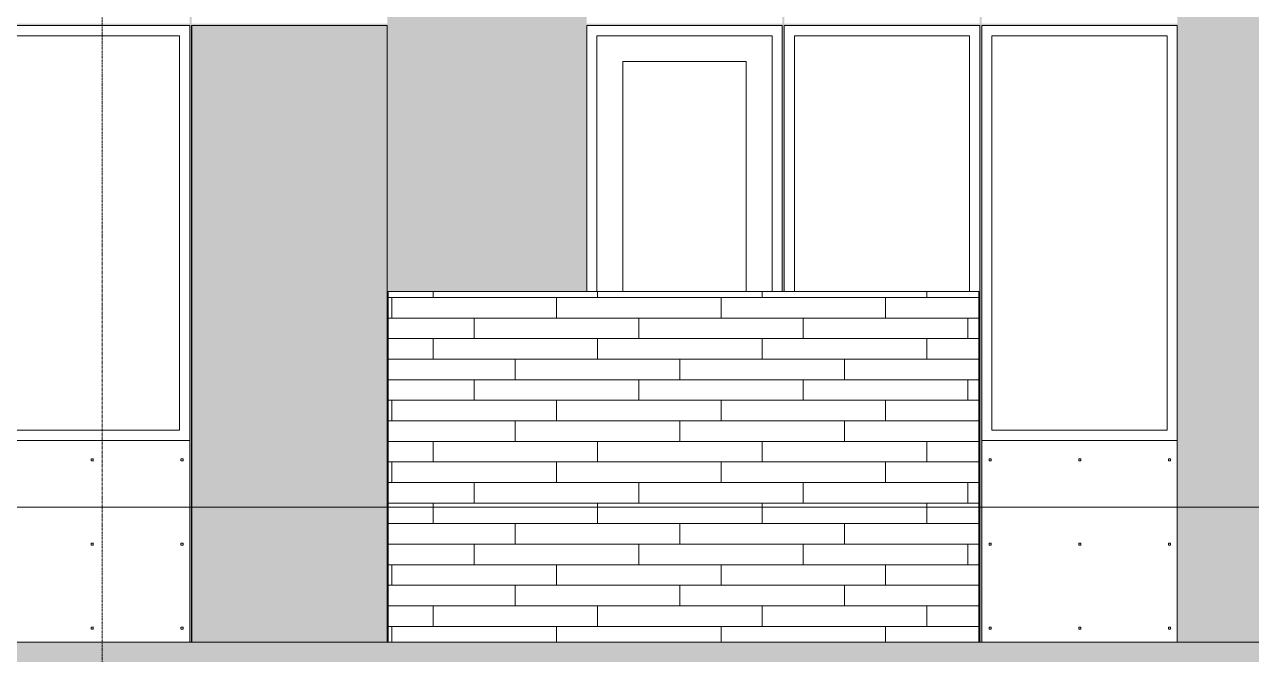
# Model space of a CAD drawing. Header units: inches. Extents: x -4169 to 1217, y -214 to 588.
# Drawn here: x -3169.4 to -2930.9, y 107.3 to 229.9 of the extents above; entities that cross this region are included whole.
import ezdxf

# ---------------------------------------------------------------- set-up
doc = ezdxf.new("R2010")
doc.units = ezdxf.units.IN
doc.header["$MEASUREMENT"] = 0
doc.linetypes.add('Grid Line 1_2_', pattern=[0.875, 0.5, -0.125, 0.125, -0.125])
for name, color, linetype, lineweight in [('0-1', 7, 'Continuous', 5), ('A-FLOR-LEVL-1', 51, 'Grid Line 1_2_', 9), ('A-GLAZ', 151, 'Continuous', 13), ('A-GLAZ-1', 151, 'Continuous', 9), ('A-WALL', 113, 'Continuous', 13), ('A-WALL-PATT-3', 111, 'Continuous', 9), ('S-GRID-1', 1, 'Grid Line 1_2_', 9)]:
    doc.layers.add(name, color=color, linetype=linetype, lineweight=lineweight)
pattern_1 = [(0, (-2986.024, 136.8), (0, 4), []), (90, (-2986.024, 136.8), (-8, 8), [4, -28]), (90, (-2970.024, 140.8), (-8, 8), [4, -28])]

# ---------------------------------------------------------------- blocks, each defined once
blk = doc.blocks.new('CTR - 2nd Phase_rvt-1-BUILDING ELEVATION - COURTYARD - LOOKING EAST')
at = {"layer": 'A-FLOR-LEVL-1'}
blk.add_line((-4168.71, 136), (-1814.21, 136), dxfattribs=at)
blk = doc.blocks.new('CTR - 1st Phase - Common Walls_rvt-1-BUILDING ELEVATION - COURTYARD - LOOKING EAST')
at = {"layer": 'A-FLOR-LEVL-1'}
blk.add_line((-4168.71, 136), (-1814.21, 136), dxfattribs=at)
blk = doc.blocks.new('_THE_ WINDOW _ DOOR - Door - 2nd Floor-2113393-BUILDING ELEVATION - COURTYARD - LOOKING EAST')
at = {"layer": 'A-GLAZ'}
for p, q in [((-3022.11, 229.75), (-3060.14, 229.75)), ((-3060.14, 229.75), (-3060.14, 178)), ((-3022.11, 178), (-3022.11, 229.75)), ((-3058.14, 178), (-3058.14, 227.75)), ((-3058.14, 227.75), (-3024.11, 227.75)), ((-3024.11, 227.75), (-3024.11, 178)), ((-3053.14, 178), (-3053.14, 222.75)), ((-3053.14, 222.75), (-3029.11, 222.75)), ((-3029.11, 222.75), (-3029.11, 178))]:
    blk.add_line(p, q, dxfattribs=at)
blk = doc.blocks.new('_THE_ WINDOW _ DOOR - hvac panel - 2nd floor-2113875-BUILDING ELEVATION - COURTYARD - LOOKING EAST')
at = {"layer": 'A-GLAZ-1'}
h = blk.add_hatch(dxfattribs=at)
h.set_pattern_fill('FP_14', color=256, style=0, pattern_type=2)
h.set_pattern_definition([(180, (-2740.124, 174.437), (-1, 1), [0.5, -1.5]), (90, (-2740.374, 174.187), (1, 1), [0.5, -1.5])])
h.paths.add_polyline_path([(-2714.91, 109.75), (-2714.91, 229.75), (-2752.94, 229.75), (-2752.94, 109.75), (-2721.33, 109.75)], flags=0)
at = {"layer": 'A-GLAZ'}
for p, q in [((-2752.94, 109.75), (-2752.94, 229.75)), ((-2714.91, 229.75), (-2752.94, 229.75)), ((-2714.91, 229.75), (-2714.91, 109.75)), ((-2714.91, 109.75), (-2752.94, 109.75))]:
    blk.add_line(p, q, dxfattribs=at)
blk = doc.blocks.new('_THE_ WINDOW _ DOOR - Window - 2nd Floor-V20-BUILDING ELEVATION - COURTYARD - LOOKING EAST')
at = {"layer": 'A-GLAZ-1'}
h = blk.add_hatch(dxfattribs=at)
h.set_pattern_fill('FP_18', color=256, style=0, pattern_type=2)
h.set_pattern_definition([(180, (-3023.48, 167.18), (38.4, 120.38), [0.392, -38.007]), (180, (-3023.48, 167.57), (38.4, 120.38), [0.392, -38.007]), (180, (-3023.48, 183.54), (38.4, 120.38), [0.392, -38.007]), (180, (-3023.48, 183.93), (38.4, 120.38), [0.392, -38.007]), (180, (-3023.48, 199.89), (38.4, 120.38), [0.392, -38.007]), (180, (-3023.48, 200.29), (38.4, 120.38), [0.392, -38.007]), (180, (-3023.48, 216.25), (38.4, 120.38), [0.392, -38.007]), (180, (-3023.48, 216.64), (38.4, 120.38), [0.392, -38.007]), (180, (-3023.48, 232.61), (38.4, 120.38), [0.392, -38.007]), (180, (-3023.48, 233), (38.4, 120.38), [0.392, -38.007]), (180, (-3023.48, 248.96), (38.4, 120.38), [0.392, -38.007]), (180, (-3023.48, 249.36), (38.4, 120.375), [0.392, -38.007]), (180, (-3023.48, 265.32), (38.4, 120.375), [0.392, -38.007]), (180, (-3023.48, 265.71), (38.4, 120.375), [0.392, -38.007]), (180, (-3023.48, 281.68), (38.4, 120.375), [0.392, -38.007]), (180, (-3023.48, 282.07), (38.4, 120.375), [0.392, -38.007]), (180, (-3040.93, 167.18), (38.4, 120.38), [0.392, -38.007]), (180, (-3040.93, 167.57), (38.4, 120.38), [0.392, -38.007]), (180, (-3040.93, 183.54), (38.4, 120.38), [0.392, -38.007]), (180, (-3040.93, 183.93), (38.4, 120.38), [0.392, -38.007]), (180, (-3040.93, 199.89), (38.4, 120.38), [0.392, -38.007]), (180, (-3040.93, 200.29), (38.4, 120.38), [0.392, -38.007]), (180, (-3040.93, 216.25), (38.4, 120.38), [0.392, -38.007]), (180, (-3040.93, 216.64), (38.4, 120.38), [0.392, -38.007]), (180, (-3040.93, 232.61), (38.4, 120.38), [0.392, -38.007]), (180, (-3040.93, 233), (38.4, 120.38), [0.392, -38.007]), (180, (-3040.93, 248.96), (38.4, 120.375), [0.392, -38.007]), (180, (-3040.93, 249.36), (38.4, 120.375), [0.392, -38.007]), (180, (-3040.93, 265.32), (38.4, 120.375), [0.392, -38.007]), (180, (-3040.93, 265.71), (38.4, 120.375), [0.392, -38.007]), (180, (-3040.93, 281.68), (38.4, 120.375), [0.392, -38.007]), (180, (-3040.93, 282.07), (38.4, 120.375), [0.392, -38.007]), (180, (-3058.38, 167.18), (38.4, 120.38), [0.392, -38.007]), (180, (-3058.38, 167.57), (38.4, 120.38), [0.392, -38.007]), (180, (-3058.38, 183.54), (38.4, 120.38), [0.392, -38.007]), (180, (-3058.38, 183.93), (38.4, 120.38), [0.392, -38.007]), (180, (-3058.38, 199.89), (38.4, 120.38), [0.392, -38.007]), (180, (-3058.38, 200.29), (38.4, 120.38), [0.392, -38.007]), (180, (-3058.38, 216.25), (38.4, 120.38), [0.392, -38.007]), (180, (-3058.38, 216.64), (38.4, 120.38), [0.392, -38.007]), (180, (-3058.38, 232.61), (38.4, 120.38), [0.392, -38.007]), (180, (-3058.38, 233), (38.4, 120.38), [0.392, -38.007]), (180, (-3058.38, 248.96), (38.4, 120.375), [0.392, -38.007]), (180, (-3058.38, 249.36), (38.4, 120.375), [0.392, -38.007]), (180, (-3058.38, 265.32), (38.4, 120.375), [0.392, -38.007]), (180, (-3058.38, 265.71), (38.4, 120.375), [0.392, -38.007]), (180, (-3058.38, 281.68), (38.4, 120.375), [0.392, -38.007]), (180, (-3058.38, 282.07), (38.4, 120.375), [0.392, -38.007]), (90, (-3021.736, 164.625), (38.4, -2e-15), [120, -0.375]), (90, (-3022.11, 164.625), (38.4, -2e-15), [120, -0.375]), (90, (-3023.477, 167.18), (38.4, -2e-15), [0.392, -119.982]), (90, (-3023.477, 183.536), (38.4, -2e-15), [0.392, -119.982]), (90, (-3023.477, 199.893), (38.4, -2e-15), [0.392, -119.982]), (90, (-3023.477, 216.25), (38.4, -2e-15), [0.392, -119.982]), (90, (-3023.477, 232.607), (38.4, -2e-15), [0.392, -119.982]), (90, (-3023.477, 248.964), (38.4, -2e-15), [0.392, -119.982]), (90, (-3023.477, 265.322), (38.4, -2e-15), [0.392, -119.982]), (90, (-3023.477, 281.68), (38.4, -2e-15), [0.392, -119.982]), (90, (-3023.87, 167.18), (38.4, -2e-15), [0.392, -119.982]), (90, (-3023.87, 183.536), (38.4, -2e-15), [0.392, -119.982]), (90, (-3023.87, 199.893), (38.4, -2e-15), [0.392, -119.982]), (90, (-3023.87, 216.25), (38.4, -2e-15), [0.392, -119.982]), (90, (-3023.87, 232.607), (38.4, -2e-15), [0.392, -119.982]), (90, (-3023.87, 248.964), (38.4, -2e-15), [0.392, -119.982]), (90, (-3023.87, 265.322), (38.4, -2e-15), [0.392, -119.982]), (90, (-3023.87, 281.68), (38.4, -2e-15), [0.392, -119.982]), (90, (-3040.927, 167.18), (38.4, -2e-15), [0.392, -119.982]), (90, (-3040.927, 183.536), (38.4, -2e-15), [0.392, -119.982]), (90, (-3040.927, 199.893), (38.4, -2e-15), [0.392, -119.982]), (90, (-3040.927, 216.25), (38.4, -2e-15), [0.392, -119.982]), (90, (-3040.927, 232.607), (38.4, -2e-15), [0.392, -119.982]), (90, (-3040.927, 248.964), (38.4, -2e-15), [0.392, -119.982]), (90, (-3040.927, 265.322), (38.4, -2e-15), [0.392, -119.982]), (90, (-3040.927, 281.68), (38.4, -2e-15), [0.392, -119.982]), (90, (-3041.32, 167.18), (38.4, -2e-15), [0.392, -119.982]), (90, (-3041.32, 183.536), (38.4, -2e-15), [0.392, -119.982]), (90, (-3041.32, 199.893), (38.4, -2e-15), [0.392, -119.982]), (90, (-3041.32, 216.25), (38.4, -2e-15), [0.392, -119.982]), (90, (-3041.32, 232.607), (38.4, -2e-15), [0.392, -119.982]), (90, (-3041.32, 248.964), (38.4, -2e-15), [0.392, -119.982]), (90, (-3041.32, 265.322), (38.4, -2e-15), [0.392, -119.982]), (90, (-3041.32, 281.68), (38.4, -2e-15), [0.392, -119.982]), (90, (-3058.377, 167.18), (38.4, -2e-15), [0.392, -119.982]), (90, (-3058.377, 183.536), (38.4, -2e-15), [0.392, -119.982]), (90, (-3058.377, 199.893), (38.4, -2e-15), [0.392, -119.982]), (90, (-3058.377, 216.25), (38.4, -2e-15), [0.392, -119.982]), (90, (-3058.377, 232.607), (38.4, -2e-15), [0.392, -119.982]), (90, (-3058.377, 248.964), (38.4, -2e-15), [0.392, -119.982]), (90, (-3058.377, 265.322), (38.4, -2e-15), [0.392, -119.982]), (90, (-3058.377, 281.68), (38.4, -2e-15), [0.392, -119.982]), (90, (-3058.77, 167.18), (38.4, -2e-15), [0.392, -119.982]), (90, (-3058.77, 183.536), (38.4, -2e-15), [0.392, -119.982]), (90, (-3058.77, 199.893), (38.4, -2e-15), [0.392, -119.982]), (90, (-3058.77, 216.25), (38.4, -2e-15), [0.392, -119.982]), (90, (-3058.77, 232.607), (38.4, -2e-15), [0.392, -119.982]), (90, (-3058.77, 248.964), (38.4, -2e-15), [0.392, -119.982]), (90, (-3058.77, 265.322), (38.4, -2e-15), [0.392, -119.982]), (90, (-3058.77, 281.68), (38.4, -2e-15), [0.392, -119.982]), (0, (-3060.14, 164.25), (38.4, 120.38), [38.025, -0.375]), (0, (-3060.14, 164.62), (38.4, 120.38), [38.025, -0.375])])
h.paths.add_polyline_path([(-2983.71, 109.75), (-2983.71, 149), (-2983.9, 149), (-2983.9, 109.75)], flags=0)
at = {"layer": 'A-GLAZ'}
for p, q in [((-3021.74, 229.75), (-3021.74, 178)), ((-2983.71, 229.75), (-3021.74, 229.75)), ((-2983.71, 149), (-2983.71, 229.75)), ((-3019.74, 227.75), (-2985.71, 227.75)), ((-3019.74, 178), (-3019.74, 227.75)), ((-2985.71, 227.75), (-2985.71, 178)), ((-2983.9, 149), (-2983.71, 149)), ((-2983.71, 109.75), (-2983.71, 149)), ((-2983.9, 109.75), (-2983.71, 109.75))]:
    blk.add_line(p, q, dxfattribs=at)
blk = doc.blocks.new('_THE_ WINDOW _ DOOR - Window - 2nd Floor-2113391-BUILDING ELEVATION - COURTYARD - LOOKING EAST')
at = {"layer": 'A-GLAZ-1'}
h = blk.add_hatch(dxfattribs=at)
h.set_pattern_fill('FP_13', color=256, style=0, pattern_type=2)
h.set_pattern_definition([(180, (-2140.28, 167.18), (38.4, 120.38), [0.392, -38.007]), (180, (-2140.28, 167.57), (38.4, 120.38), [0.392, -38.007]), (180, (-2140.28, 183.54), (38.4, 120.38), [0.392, -38.007]), (180, (-2140.28, 183.93), (38.4, 120.38), [0.392, -38.007]), (180, (-2140.28, 199.89), (38.4, 120.38), [0.392, -38.007]), (180, (-2140.28, 200.29), (38.4, 120.38), [0.392, -38.007]), (180, (-2140.28, 216.25), (38.4, 120.38), [0.392, -38.007]), (180, (-2140.28, 216.64), (38.4, 120.38), [0.392, -38.007]), (180, (-2140.28, 232.61), (38.4, 120.38), [0.392, -38.007]), (180, (-2140.28, 233), (38.4, 120.38), [0.392, -38.007]), (180, (-2140.28, 248.96), (38.4, 120.38), [0.392, -38.007]), (180, (-2140.28, 249.36), (38.4, 120.375), [0.392, -38.007]), (180, (-2140.28, 265.32), (38.4, 120.375), [0.392, -38.007]), (180, (-2140.28, 265.71), (38.4, 120.375), [0.392, -38.007]), (180, (-2140.28, 281.68), (38.4, 120.375), [0.392, -38.007]), (180, (-2140.28, 282.07), (38.4, 120.375), [0.392, -38.007]), (180, (-2157.73, 167.18), (38.4, 120.38), [0.392, -38.007]), (180, (-2157.73, 167.57), (38.4, 120.38), [0.392, -38.007]), (180, (-2157.73, 183.54), (38.4, 120.38), [0.392, -38.007]), (180, (-2157.73, 183.93), (38.4, 120.38), [0.392, -38.007]), (180, (-2157.73, 199.89), (38.4, 120.38), [0.392, -38.007]), (180, (-2157.73, 200.29), (38.4, 120.38), [0.392, -38.007]), (180, (-2157.73, 216.25), (38.4, 120.38), [0.392, -38.007]), (180, (-2157.73, 216.64), (38.4, 120.38), [0.392, -38.007]), (180, (-2157.73, 232.61), (38.4, 120.38), [0.392, -38.007]), (180, (-2157.73, 233), (38.4, 120.38), [0.392, -38.007]), (180, (-2157.73, 248.96), (38.4, 120.375), [0.392, -38.007]), (180, (-2157.73, 249.36), (38.4, 120.375), [0.392, -38.007]), (180, (-2157.73, 265.32), (38.4, 120.375), [0.392, -38.007]), (180, (-2157.73, 265.71), (38.4, 120.375), [0.392, -38.007]), (180, (-2157.73, 281.68), (38.4, 120.375), [0.392, -38.007]), (180, (-2157.73, 282.07), (38.4, 120.375), [0.392, -38.007]), (180, (-2175.18, 167.18), (38.4, 120.38), [0.392, -38.007]), (180, (-2175.18, 167.57), (38.4, 120.38), [0.392, -38.007]), (180, (-2175.18, 183.54), (38.4, 120.38), [0.392, -38.007]), (180, (-2175.18, 183.93), (38.4, 120.38), [0.392, -38.007]), (180, (-2175.18, 199.89), (38.4, 120.38), [0.392, -38.007]), (180, (-2175.18, 200.29), (38.4, 120.38), [0.392, -38.007]), (180, (-2175.18, 216.25), (38.4, 120.38), [0.392, -38.007]), (180, (-2175.18, 216.64), (38.4, 120.38), [0.392, -38.007]), (180, (-2175.18, 232.61), (38.4, 120.38), [0.392, -38.007]), (180, (-2175.18, 233), (38.4, 120.38), [0.392, -38.007]), (180, (-2175.18, 248.96), (38.4, 120.375), [0.392, -38.007]), (180, (-2175.18, 249.36), (38.4, 120.375), [0.392, -38.007]), (180, (-2175.18, 265.32), (38.4, 120.375), [0.392, -38.007]), (180, (-2175.18, 265.71), (38.4, 120.375), [0.392, -38.007]), (180, (-2175.18, 281.68), (38.4, 120.375), [0.392, -38.007]), (180, (-2175.18, 282.07), (38.4, 120.375), [0.392, -38.007]), (90, (-2138.536, 164.625), (38.4, -2e-15), [120, -0.375]), (90, (-2138.91, 164.625), (38.4, -2e-15), [120, -0.375]), (90, (-2140.277, 167.18), (38.4, -2e-15), [0.392, -119.982]), (90, (-2140.277, 183.536), (38.4, -2e-15), [0.392, -119.982]), (90, (-2140.277, 199.893), (38.4, -2e-15), [0.392, -119.982]), (90, (-2140.277, 216.25), (38.4, -2e-15), [0.392, -119.982]), (90, (-2140.277, 232.607), (38.4, -2e-15), [0.392, -119.982]), (90, (-2140.277, 248.964), (38.4, -2e-15), [0.392, -119.982]), (90, (-2140.277, 265.322), (38.4, -2e-15), [0.392, -119.982]), (90, (-2140.277, 281.68), (38.4, -2e-15), [0.392, -119.982]), (90, (-2140.67, 167.18), (38.4, -2e-15), [0.392, -119.982]), (90, (-2140.67, 183.536), (38.4, -2e-15), [0.392, -119.982]), (90, (-2140.67, 199.893), (38.4, -2e-15), [0.392, -119.982]), (90, (-2140.67, 216.25), (38.4, -2e-15), [0.392, -119.982]), (90, (-2140.67, 232.607), (38.4, -2e-15), [0.392, -119.982]), (90, (-2140.67, 248.964), (38.4, -2e-15), [0.392, -119.982]), (90, (-2140.67, 265.322), (38.4, -2e-15), [0.392, -119.982]), (90, (-2140.67, 281.68), (38.4, -2e-15), [0.392, -119.982]), (90, (-2157.727, 167.18), (38.4, -2e-15), [0.392, -119.982]), (90, (-2157.727, 183.536), (38.4, -2e-15), [0.392, -119.982]), (90, (-2157.727, 199.893), (38.4, -2e-15), [0.392, -119.982]), (90, (-2157.727, 216.25), (38.4, -2e-15), [0.392, -119.982]), (90, (-2157.727, 232.607), (38.4, -2e-15), [0.392, -119.982]), (90, (-2157.727, 248.964), (38.4, -2e-15), [0.392, -119.982]), (90, (-2157.727, 265.322), (38.4, -2e-15), [0.392, -119.982]), (90, (-2157.727, 281.68), (38.4, -2e-15), [0.392, -119.982]), (90, (-2158.12, 167.18), (38.4, -2e-15), [0.392, -119.982]), (90, (-2158.12, 183.536), (38.4, -2e-15), [0.392, -119.982]), (90, (-2158.12, 199.893), (38.4, -2e-15), [0.392, -119.982]), (90, (-2158.12, 216.25), (38.4, -2e-15), [0.392, -119.982]), (90, (-2158.12, 232.607), (38.4, -2e-15), [0.392, -119.982]), (90, (-2158.12, 248.964), (38.4, -2e-15), [0.392, -119.982]), (90, (-2158.12, 265.322), (38.4, -2e-15), [0.392, -119.982]), (90, (-2158.12, 281.68), (38.4, -2e-15), [0.392, -119.982]), (90, (-2175.177, 167.18), (38.4, -2e-15), [0.392, -119.982]), (90, (-2175.177, 183.536), (38.4, -2e-15), [0.392, -119.982]), (90, (-2175.177, 199.893), (38.4, -2e-15), [0.392, -119.982]), (90, (-2175.177, 216.25), (38.4, -2e-15), [0.392, -119.982]), (90, (-2175.177, 232.607), (38.4, -2e-15), [0.392, -119.982]), (90, (-2175.177, 248.964), (38.4, -2e-15), [0.392, -119.982]), (90, (-2175.177, 265.322), (38.4, -2e-15), [0.392, -119.982]), (90, (-2175.177, 281.68), (38.4, -2e-15), [0.392, -119.982]), (90, (-2175.57, 167.18), (38.4, -2e-15), [0.392, -119.982]), (90, (-2175.57, 183.536), (38.4, -2e-15), [0.392, -119.982]), (90, (-2175.57, 199.893), (38.4, -2e-15), [0.392, -119.982]), (90, (-2175.57, 216.25), (38.4, -2e-15), [0.392, -119.982]), (90, (-2175.57, 232.607), (38.4, -2e-15), [0.392, -119.982]), (90, (-2175.57, 248.964), (38.4, -2e-15), [0.392, -119.982]), (90, (-2175.57, 265.322), (38.4, -2e-15), [0.392, -119.982]), (90, (-2175.57, 281.68), (38.4, -2e-15), [0.392, -119.982]), (0, (-2176.94, 164.25), (38.4, 120.38), [38.025, -0.375]), (0, (-2176.94, 164.62), (38.4, 120.38), [38.025, -0.375])])
h.paths.add_polyline_path([(-2136.54, 109.75), (-2100.51, 109.75), (-2100.51, 149), (-2138.54, 149), (-2138.54, 109.75)], flags=0)
at = {"layer": 'A-GLAZ'}
for p, q in [((-2138.54, 229.75), (-2138.54, 149)), ((-2100.51, 229.75), (-2138.54, 229.75)), ((-2100.51, 149), (-2100.51, 229.75)), ((-2136.54, 227.75), (-2102.51, 227.75)), ((-2136.54, 151), (-2136.54, 227.75)), ((-2102.51, 227.75), (-2102.51, 151)), ((-2102.51, 151), (-2136.54, 151)), ((-2138.54, 149), (-2100.51, 149)), ((-2138.54, 149), (-2138.54, 109.75)), ((-2100.51, 109.75), (-2100.51, 149)), ((-2138.54, 109.75), (-2100.51, 109.75))]:
    blk.add_line(p, q, dxfattribs=at)

msp = doc.modelspace()

# ---------------------------------------------------------------- hatches: boundary and pattern name
at = {"layer": 'A-WALL-PATT-3'}
h = msp.add_hatch(dxfattribs=at)
h.set_pattern_fill('FP_4', color=256, style=0, pattern_type=2)
h.set_pattern_definition([(0, (-2060.37, 112.3), (-38.4, 120.375), [0.392, -38.007]), (0, (-2060.37, 112.7), (-38.4, 120.375), [0.392, -38.007]), (0, (-2060.37, 128.66), (-38.4, 120.375), [0.392, -38.007]), (0, (-2060.37, 129.05), (-38.4, 120.375), [0.392, -38.007]), (0, (-2060.37, 145.02), (-38.4, 120.375), [0.392, -38.007]), (0, (-2060.37, 145.41), (-38.4, 120.375), [0.392, -38.007]), (0, (-2060.37, 161.38), (-38.4, 120.375), [0.392, -38.007]), (0, (-2060.37, 161.77), (-38.4, 120.375), [0.392, -38.007]), (0, (-2060.37, 177.73), (-38.4, 120.375), [0.392, -38.007]), (0, (-2060.37, 178.12), (-38.4, 120.375), [0.392, -38.007]), (0, (-2060.37, 194.09), (-38.4, 120.375), [0.392, -38.007]), (0, (-2060.37, 194.48), (-38.4, 120.375), [0.392, -38.007]), (0, (-2060.37, 210.45), (-38.4, 120.375), [0.392, -38.007]), (0, (-2060.37, 210.84), (-38.4, 120.375), [0.392, -38.007]), (0, (-2060.37, 226.8), (-38.4, 120.375), [0.392, -38.007]), (0, (-2060.37, 227.2), (-38.4, 120.375), [0.392, -38.007]), (0, (-2042.92, 112.3), (-38.4, 120.375), [0.392, -38.007]), (0, (-2042.92, 112.7), (-38.4, 120.375), [0.392, -38.007]), (0, (-2042.92, 128.66), (-38.4, 120.375), [0.392, -38.007]), (0, (-2042.92, 129.05), (-38.4, 120.375), [0.392, -38.007]), (0, (-2042.92, 145.02), (-38.4, 120.375), [0.392, -38.007]), (0, (-2042.92, 145.41), (-38.4, 120.375), [0.392, -38.007]), (0, (-2042.92, 161.38), (-38.4, 120.375), [0.392, -38.007]), (0, (-2042.92, 161.77), (-38.4, 120.375), [0.392, -38.007]), (0, (-2042.92, 177.73), (-38.4, 120.375), [0.392, -38.007]), (0, (-2042.92, 178.12), (-38.4, 120.375), [0.392, -38.007]), (0, (-2042.92, 194.09), (-38.4, 120.375), [0.392, -38.007]), (0, (-2042.92, 194.48), (-38.4, 120.375), [0.392, -38.007]), (0, (-2042.92, 210.45), (-38.4, 120.375), [0.392, -38.007]), (0, (-2042.92, 210.84), (-38.4, 120.375), [0.392, -38.007]), (0, (-2042.92, 226.8), (-38.4, 120.375), [0.392, -38.007]), (0, (-2042.92, 227.2), (-38.4, 120.375), [0.392, -38.007]), (0, (-2025.47, 112.3), (-38.4, 120.375), [0.392, -38.007]), (0, (-2025.47, 112.7), (-38.4, 120.375), [0.392, -38.007]), (0, (-2025.47, 128.66), (-38.4, 120.375), [0.392, -38.007]), (0, (-2025.47, 129.05), (-38.4, 120.375), [0.392, -38.007]), (0, (-2025.47, 145.02), (-38.4, 120.375), [0.392, -38.007]), (0, (-2025.47, 145.41), (-38.4, 120.375), [0.392, -38.007]), (0, (-2025.47, 161.38), (-38.4, 120.375), [0.392, -38.007]), (0, (-2025.47, 161.77), (-38.4, 120.375), [0.392, -38.007]), (0, (-2025.47, 177.73), (-38.4, 120.375), [0.392, -38.007]), (0, (-2025.47, 178.12), (-38.4, 120.375), [0.392, -38.007]), (0, (-2025.47, 194.09), (-38.4, 120.375), [0.392, -38.007]), (0, (-2025.47, 194.48), (-38.4, 120.375), [0.392, -38.007]), (0, (-2025.47, 210.45), (-38.4, 120.375), [0.392, -38.007]), (0, (-2025.47, 210.84), (-38.4, 120.375), [0.392, -38.007]), (0, (-2025.47, 226.8), (-38.4, 120.375), [0.392, -38.007]), (0, (-2025.47, 227.2), (-38.4, 120.375), [0.392, -38.007]), (90, (-2062.11, 109.75), (-38.4, 2e-15), [120, -0.375]), (90, (-2061.736, 109.75), (-38.4, 2e-15), [120, -0.375]), (90, (-2060.37, 112.304), (-38.4, 2e-15), [0.392, -119.982]), (90, (-2060.37, 128.66), (-38.4, 2e-15), [0.392, -119.982]), (90, (-2060.37, 145.018), (-38.4, 2e-15), [0.392, -119.982]), (90, (-2060.37, 161.375), (-38.4, 2e-15), [0.392, -119.982]), (90, (-2060.37, 177.732), (-38.4, 2e-15), [0.392, -119.982]), (90, (-2060.37, 194.09), (-38.4, 2e-15), [0.392, -119.982]), (90, (-2060.37, 210.447), (-38.4, 2e-15), [0.392, -119.982]), (90, (-2060.37, 226.804), (-38.4, 2e-15), [0.392, -119.982]), (90, (-2059.977, 112.304), (-38.4, 2e-15), [0.392, -119.982]), (90, (-2059.977, 128.66), (-38.4, 2e-15), [0.392, -119.982]), (90, (-2059.977, 145.018), (-38.4, 2e-15), [0.392, -119.982]), (90, (-2059.977, 161.375), (-38.4, 2e-15), [0.392, -119.982]), (90, (-2059.977, 177.732), (-38.4, 2e-15), [0.392, -119.982]), (90, (-2059.977, 194.09), (-38.4, 2e-15), [0.392, -119.982]), (90, (-2059.977, 210.447), (-38.4, 2e-15), [0.392, -119.982]), (90, (-2059.977, 226.804), (-38.4, 2e-15), [0.392, -119.982]), (90, (-2042.92, 112.304), (-38.4, 2e-15), [0.392, -119.982]), (90, (-2042.92, 128.66), (-38.4, 2e-15), [0.392, -119.982]), (90, (-2042.92, 145.018), (-38.4, 2e-15), [0.392, -119.982]), (90, (-2042.92, 161.375), (-38.4, 2e-15), [0.392, -119.982]), (90, (-2042.92, 177.732), (-38.4, 2e-15), [0.392, -119.982]), (90, (-2042.92, 194.09), (-38.4, 2e-15), [0.392, -119.982]), (90, (-2042.92, 210.447), (-38.4, 2e-15), [0.392, -119.982]), (90, (-2042.92, 226.804), (-38.4, 2e-15), [0.392, -119.982]), (90, (-2042.527, 112.304), (-38.4, 2e-15), [0.392, -119.982]), (90, (-2042.527, 128.66), (-38.4, 2e-15), [0.392, -119.982]), (90, (-2042.527, 145.018), (-38.4, 2e-15), [0.392, -119.982]), (90, (-2042.527, 161.375), (-38.4, 2e-15), [0.392, -119.982]), (90, (-2042.527, 177.732), (-38.4, 2e-15), [0.392, -119.982]), (90, (-2042.527, 194.09), (-38.4, 2e-15), [0.392, -119.982]), (90, (-2042.527, 210.447), (-38.4, 2e-15), [0.392, -119.982]), (90, (-2042.527, 226.804), (-38.4, 2e-15), [0.392, -119.982]), (90, (-2025.47, 112.304), (-38.4, 2e-15), [0.392, -119.982]), (90, (-2025.47, 128.66), (-38.4, 2e-15), [0.392, -119.982]), (90, (-2025.47, 145.018), (-38.4, 2e-15), [0.392, -119.982]), (90, (-2025.47, 161.375), (-38.4, 2e-15), [0.392, -119.982]), (90, (-2025.47, 177.732), (-38.4, 2e-15), [0.392, -119.982]), (90, (-2025.47, 194.09), (-38.4, 2e-15), [0.392, -119.982]), (90, (-2025.47, 210.447), (-38.4, 2e-15), [0.392, -119.982]), (90, (-2025.47, 226.804), (-38.4, 2e-15), [0.392, -119.982]), (90, (-2025.077, 112.304), (-38.4, 2e-15), [0.392, -119.982]), (90, (-2025.077, 128.66), (-38.4, 2e-15), [0.392, -119.982]), (90, (-2025.077, 145.018), (-38.4, 2e-15), [0.392, -119.982]), (90, (-2025.077, 161.375), (-38.4, 2e-15), [0.392, -119.982]), (90, (-2025.077, 177.732), (-38.4, 2e-15), [0.392, -119.982]), (90, (-2025.077, 194.09), (-38.4, 2e-15), [0.392, -119.982]), (90, (-2025.077, 210.447), (-38.4, 2e-15), [0.392, -119.982]), (90, (-2025.077, 226.804), (-38.4, 2e-15), [0.392, -119.982]), (180, (-2023.71, 109.38), (-38.4, 120.375), [38.025, -0.375]), (180, (-2023.71, 109.75), (-38.4, 120.375), [38.025, -0.375])])
h.paths.add_polyline_path([(-3290.9112, 109.75), (-3175.3362, 109.75), (-3175.3362, 229.75), (-3137.3112, 229.75), (-3137.3112, 109.75), (-3136.9362, 109.75), (-3136.9362, 229.75), (-3098.9112, 229.75), (-3098.9112, 109.75), (-3098.7237, 109.75), (-3098.7237, 178), (-3060.1362, 178), (-3060.1362, 229.75), (-3022.1112, 229.75), (-3022.1112, 178), (-3021.7362, 178), (-3021.7362, 229.75), (-2983.7112, 229.75), (-2983.7112, 109.75), (-2983.3362, 109.75), (-2983.3362, 229.75), (-2945.3112, 229.75), (-2945.3112, 109.75), (-2906.5362, 109.75), (-2906.5362, 229.75), (-2868.5112, 229.75), (-2868.5112, 109.75), (-2829.7362, 109.75), (-2829.7362, 229.75), (-2791.7112, 229.75), (-2791.7112, 109.75), (-2752.9362, 109.75), (-2752.9362, 229.75), (-2714.9112, 229.75), (-2714.9112, 109.75), (-2676.3237, 109.75), (-2676.3237, 178), (-2637.7362, 178), (-2637.7362, 229.75), (-2599.7112, 229.75), (-2599.7112, 178), (-2561.4987, 178), (-2561.4987, 109.75), (-2560.9362, 109.75), (-2560.9362, 229.75), (-2522.9112, 229.75), (-2522.9112, 109.75), (-2484.1362, 109.75), (-2484.1362, 229.75), (-2446.1112, 229.75), (-2446.1112, 109.75), (-2445.7362, 109.75), (-2445.7362, 229.75), (-2407.7112, 229.75), (-2407.7112, 109.75), (-2368.9362, 109.75), (-2368.9362, 229.75), (-2330.9112, 229.75), (-2330.9112, 109.75), (-2292.1362, 109.75), (-2292.1362, 229.75), (-2254.1112, 229.75), (-2254.1112, 109.75), (-2253.7362, 109.75), (-2253.7362, 229.75), (-2215.7112, 229.75), (-2215.7112, 109.75), (-2138.5362, 109.75), (-2138.5362, 229.75), (-2100.5112, 229.75), (-2100.5112, 109.75), (-2067.9237, 109.75), (-2067.9237, 350.5), (-3400.0487, 350.5), (-3400.0487, 350.0625), (-3399.7987, 350.0625), (-3399.7987, 230.1875), (-3400.0487, 230.1875), (-3400.0487, 229.75), (-3367.7112, 229.75), (-3367.7112, 109.75), (-3367.3362, 109.75), (-3367.3362, 229.75), (-3329.3112, 229.75), (-3329.3112, 109.75), (-3328.9362, 109.75), (-3328.9362, 229.75), (-3290.9112, 229.75), (-3290.9112, 149)], flags=0)
h.paths.add_polyline_path([(-3362.8987, 230.125), (-3367.3362, 230.125), (-3367.3362, 350.125), (-3329.3112, 350.125), (-3329.3112, 310), (-3328.9362, 310), (-3328.9362, 350.125), (-3290.9112, 350.125), (-3290.9112, 310), (-3252.3237, 310), (-3252.3237, 230.125), (-3331.3112, 230.125)], flags=0)
h.paths.add_polyline_path([(-2138.5362, 230.125), (-2138.5362, 350.125), (-2100.5112, 350.125), (-2100.5112, 230.125), (-2136.5362, 230.125)], flags=0)
h.paths.add_polyline_path([(-2366.9362, 230.125), (-2368.9362, 230.125), (-2368.9362, 350.125), (-2330.9112, 350.125), (-2330.9112, 230.125)], flags=0)
h.paths.add_polyline_path([(-2253.7362, 230.125), (-2330.5362, 230.125), (-2330.5362, 310), (-2292.1362, 310), (-2292.1362, 350.125), (-2254.1112, 350.125), (-2254.1112, 310), (-2253.7362, 310), (-2253.7362, 350.125), (-2215.7112, 350.125), (-2215.7112, 230.125), (-2251.7362, 230.125)], flags=0)
h.paths.add_polyline_path([(-2407.7112, 230.125), (-2445.7362, 230.125), (-2445.7362, 350.125), (-2407.7112, 350.125), (-2407.7112, 232.632)], flags=0)
h.paths.add_polyline_path([(-2484.1362, 230.125), (-2484.1362, 350.125), (-2446.1112, 350.125), (-2446.1112, 230.125), (-2482.1362, 230.125)], flags=0)
h.paths.add_polyline_path([(-2830.1112, 230.125), (-2868.1362, 230.125), (-2868.1362, 350.125), (-2830.1112, 350.125), (-2830.1112, 310), (-2829.7362, 310), (-2829.7362, 350.125), (-2791.7112, 350.125), (-2791.7112, 310), (-2753.1237, 310), (-2753.1237, 230.125), (-2829.7362, 230.125)], flags=0)
h.paths.add_polyline_path([(-2561.3112, 230.125), (-2599.3362, 230.125), (-2599.3362, 350.125), (-2561.3112, 350.125), (-2561.3112, 269.375)], flags=0)
h.paths.add_polyline_path([(-2599.7112, 230.125), (-2637.7362, 230.125), (-2637.7362, 350.125), (-2599.7112, 350.125), (-2599.7112, 232.632)], flags=0)
h.paths.add_polyline_path([(-2676.5112, 230.125), (-2714.5362, 230.125), (-2714.5362, 350.125), (-2676.5112, 350.125), (-2676.5112, 265.75)], flags=0)
h.paths.add_polyline_path([(-2721.3293, 230.125), (-2752.9362, 230.125), (-2752.9362, 350.125), (-2714.9112, 350.125), (-2714.9112, 230.125)], flags=0)
h.paths.add_polyline_path([(-2991.4673, 230.125), (-3021.7362, 230.125), (-3021.7362, 350.125), (-2983.7112, 350.125), (-2983.7112, 230.125), (-2985.7112, 230.125)], flags=0)
h.paths.add_polyline_path([(-2983.3362, 230.125), (-2983.3362, 350.125), (-2945.3112, 350.125), (-2945.3112, 230.125), (-2947.3112, 230.125)], flags=0)
h.paths.add_polyline_path([(-3060.1362, 230.125), (-3060.1362, 350.125), (-3022.1112, 350.125), (-3022.1112, 230.125), (-3059.0018, 230.125)], flags=0)
h.paths.add_polyline_path([(-3136.9362, 230.125), (-3136.9362, 350.125), (-3098.9112, 350.125), (-3098.9112, 230.125), (-3126.5363, 230.125)], flags=0)
h.paths.add_polyline_path([(-3173.3362, 230.125), (-3175.3362, 230.125), (-3175.3362, 350.125), (-3137.3112, 350.125), (-3137.3112, 230.125), (-3139.3112, 230.125)], flags=0)
h.paths.add_polyline_path([(-3251.9487, 230.125), (-3251.9487, 350.125), (-3213.9237, 350.125), (-3213.9237, 230.125)], flags=0)
h = msp.add_hatch(dxfattribs=at)
h.set_pattern_fill('FP_33', color=256, style=0, pattern_type=2)
h.set_pattern_definition(pattern_1)
h.paths.add_polyline_path([(-3094.4737, 109.75), (-3094.4737, 178), (-3098.7237, 178), (-3098.7237, 109.75)], flags=0)
h = msp.add_hatch(dxfattribs=at)
h.set_pattern_fill('FP_33', color=256, style=0, pattern_type=2)
h.set_pattern_definition(pattern_1)
h.paths.add_polyline_path([(-2988.1487, 109.75), (-2988.1487, 178), (-3094.4737, 178), (-3094.4737, 109.75), (-2991.4673, 109.75)], flags=0)
h = msp.add_hatch(dxfattribs=at)
h.set_pattern_fill('FP_33', color=256, style=0, pattern_type=2)
h.set_pattern_definition(pattern_1)
h.paths.add_polyline_path([(-2983.8987, 109.75), (-2983.8987, 178), (-2988.1487, 178), (-2988.1487, 109.75)], flags=0)
h = msp.add_hatch(dxfattribs=at)
h.set_pattern_fill('FP_31', color=256, style=0, pattern_type=2)
h.set_pattern_definition([(0, (-3404.173, 0.8), (0, 4), []), (90, (-3404.173, 0.8), (-8, 8), [4, -28]), (90, (-3388.173, 4.8), (-8, 8), [4, -28])])
h.paths.add_polyline_path([(-2215.5237, -1.0262), (-2097.8237, -1), (-2097.8237, 109.75), (-3399.8605, 109.75), (-3399.8237, 101.375), (-2948.0737, 101.375), (-2948.0737, 0), (-2949.6105, 0), (-2949.5712, -1), (-2936.7155, -1), (-2935.8605, 1.25), (-2930.1737, 1.25), (-2930.1737, 48), (-2868.1362, 48), (-2868.1362, 85.375), (-2830.1112, 85.375), (-2830.1112, 75.072), (-2829.7362, 75.1103), (-2829.7362, 85.375), (-2791.7112, 85.375), (-2791.7112, 29.3037), (-2790.9382, 30.5), (-2789.9382, 31), (-2791.5538, 28), (-2791.7112, 27.095), (-2791.7112, 0.5), (-2793.9364, 0.4785), (-2793.9237, 0), (-2811.9237, 0), (-2812.2987, 0.5), (-2821.3171, 0.5), (-2821.3171, 0), (-2821.4237, 0.0808), (-2821.4259, 0.0824), (-2821.9771, 0.5), (-2822.4237, 0.5), (-2822.437, 0.5), (-2829.7362, 0.5), (-2829.7362, 5.5), (-2830.1112, 5.5), (-2830.1112, 0.5), (-2831.9237, 0.4721), (-2831.9237, 0), (-2927.3865, 0), (-2927.0054, -1), (-2925.9237, -1), (-2925.9237, -0.75), (-2772.3237, -0.75), (-2772.3237, -1), (-2637.9237, -1), (-2637.9237, -0.75), (-2484.3237, -0.75), (-2484.3237, -1), (-2456.7155, -1), (-2455.8605, 1.25), (-2447.8605, 1.25), (-2446.9704, -1), (-2369.1237, -1), (-2369.1237, -0.75), (-2215.5237, -0.75), (-2215.5237, -1)], flags=0)
h.paths.add_polyline_path([(-2932.1105, -1), (-2931.6105, -1), (-2931.6105, 0.1324), (-2932.1105, 0.0998), (-2932.1105, -0.857)], flags=0)
h.paths.add_polyline_path([(-2451.6105, -1), (-2451.6105, 0.1324), (-2452.1105, 0.1324), (-2452.1105, -1), (-2451.8605, -1)], flags=0)
h.paths.add_polyline_path([(-2317.4656, 0), (-2373.3737, 0), (-2373.3737, 48), (-2349.7362, 48), (-2349.7362, 85.375), (-2311.7112, 85.375), (-2311.7112, 74.5038), (-2311.3362, 74.5422), (-2311.3362, 85.375), (-2273.3112, 85.375), (-2273.3112, 54.4155), (-2268.3919, 50.7957), (-2273.3112, 52.1373), (-2273.3112, 19.4936), (-2272.9656, 19.4798), (-2271.4656, 18.8295), (-2268.7434, 27.1508), (-2268.5957, 28), (-2266.98, 30.5), (-2265.98, 31), (-2267.5957, 28), (-2268.4656, 23), (-2269.3287, 23), (-2270.4656, 18.8295), (-2269.9656, 0), (-2316.9656, 0)], flags=0)
h.paths.add_polyline_path([(-2642.1737, 0), (-2642.1737, 48), (-2637.7362, 48), (-2637.7362, 85.375), (-2599.7112, 85.375), (-2599.7112, 48), (-2599.3362, 48), (-2599.3362, 85.375), (-2561.3112, 85.375), (-2561.3112, 48), (-2543.9237, 48), (-2543.9237, 0), (-2637.9237, 0)], flags=0)
h.paths.add_polyline_path([(-2445.7362, 0.5), (-2445.7362, 85.375), (-2407.7112, 85.375), (-2407.7112, 0.5), (-2442.7495, 0.5)], flags=0)
h.paths.add_polyline_path([(-2138.9112, 0.5), (-2176.9362, 0.5), (-2176.9362, 85.375), (-2138.9112, 85.375), (-2138.9112, 1)], flags=0)
h.paths.add_polyline_path([(-2273.3112, 1), (-2270.9656, 1), (-2271.4656, 17.9921), (-2272.9656, 18.4798), (-2273.3112, 18.4798), (-2273.3112, 1.3405)], flags=0)
h.paths.add_polyline_path([(-2718.9112, 4), (-2748.9112, 4), (-2748.9112, 34), (-2718.9112, 34), (-2718.9112, 22.367)], flags=0)
h.paths.add_polyline_path([(-2710.9112, 4), (-2710.9112, 34), (-2680.9112, 34), (-2680.9112, 4), (-2687.5621, 4)], flags=0)
h.paths.add_polyline_path([(-2830.0868, 6.5), (-2829.8967, 6.5), (-2830.1112, 6.6625), (-2830.1112, 6.5)], flags=0)
h.paths.add_polyline_path([(-2829.7362, 7.4111), (-2829.7362, 17.065), (-2830.1112, 17.065), (-2830.0816, 7.6741), (-2829.8529, 7.5)], flags=0)
h.paths.add_polyline_path([(-2829.7362, 19), (-2829.7362, 23), (-2830.1112, 23), (-2830.1112, 19), (-2830.0312, 19)], flags=0)
h.paths.add_polyline_path([(-2829.7362, 31), (-2829.7362, 55.4375), (-2830.1112, 53.5625), (-2830.1112, 31), (-2829.9779, 31)], flags=0)
h.paths.add_polyline_path([(-2311.5023, 48), (-2311.3362, 48), (-2311.3362, 62.5078), (-2311.7112, 62.61), (-2311.7112, 48)], flags=0)
h.paths.add_polyline_path([(-2263.6722, 63.375), (-2265.6722, 63.375), (-2265.6722, 71.125), (-2265.9222, 71.125), (-2265.9222, 77.625), (-2265.6722, 77.625), (-2265.6722, 85.375), (-2263.6722, 85.375), (-2263.6722, 77.625), (-2263.4222, 77.625), (-2263.4222, 71.125), (-2263.6722, 71.125), (-2263.6722, 64.42)], flags=0)
h.paths.add_polyline_path([(-2362.223, 63.375), (-2362.223, 71.125), (-2362.473, 71.125), (-2362.473, 77.625), (-2362.223, 77.625), (-2362.223, 85.375), (-2360.223, 85.375), (-2360.223, 77.625), (-2359.973, 77.625), (-2359.973, 71.125), (-2360.223, 71.125), (-2360.223, 63.375)], flags=0)
h.paths.add_polyline_path([(-2552.5237, 63.375), (-2552.5237, 71.125), (-2552.7737, 71.125), (-2552.7737, 77.625), (-2552.5237, 77.625), (-2552.5237, 85.375), (-2550.5237, 85.375), (-2550.5237, 77.625), (-2550.2737, 77.625), (-2550.2737, 71.125), (-2550.5237, 71.125), (-2550.5237, 63.375)], flags=0)
h.paths.add_polyline_path([(-2879.3237, 63.375), (-2879.3237, 71.125), (-2879.5737, 71.125), (-2879.5737, 77.625), (-2879.3237, 77.625), (-2879.3237, 85.375), (-2877.3237, 85.375), (-2877.3237, 77.625), (-2877.0737, 77.625), (-2877.0737, 71.125), (-2877.3237, 71.125), (-2877.3237, 63.375)], flags=0)
h.paths.add_polyline_path([(-2311.7112, 70.3406), (-2311.3362, 70.5391), (-2311.3362, 70.6364), (-2311.7112, 70.4417)], flags=0)

# ---------------------------------------------------------------- linework, layer by layer
at = {"layer": 'A-FLOR-LEVL-1'}
msp.add_line((-4167.9645, 136), (-1814.9564, 136), dxfattribs=at)
at = {"layer": 'A-WALL'}
for p, q in [((-3136.9362, 109.75), (-3136.9362, 229.75)), ((-3136.9362, 229.75), (-3098.9112, 229.75)), ((-3098.9112, 229.75), (-3098.9112, 109.75)), ((-2983.8987, 178), (-3098.7237, 178)), ((-3098.7237, 109.75), (-3098.7237, 178)), ((-2983.8987, 178), (-2983.8987, 109.75)), ((-3137.3112, 149), (-3137.3112, 109.75)), ((-2983.7112, 149), (-2983.7112, 109.75)), ((-2983.3362, 109.75), (-2983.3362, 149)), ((-2945.3112, 149), (-2945.3112, 109.75)), ((-3137.3112, 109.75), (-3136.9362, 109.75)), ((-3098.9112, 109.75), (-2983.8987, 109.75)), ((-2983.7112, 109.75), (-2983.3362, 109.75)), ((-2945.3112, 109.75), (-2906.5362, 109.75))]:
    msp.add_line(p, q, dxfattribs=at)
at = {"layer": 'S-GRID-1'}
msp.add_line((-3154.3237, -159.8356), (-3154.3237, 470.5), dxfattribs=at)

# ---------------------------------------------------------------- block references
at = {"layer": '0-1'}
for name in ['CTR - 2nd Phase_rvt-1-BUILDING ELEVATION - COURTYARD - LOOKING EAST', 'CTR - 1st Phase - Common Walls_rvt-1-BUILDING ELEVATION - COURTYARD - LOOKING EAST']:
    msp.add_blockref(name, (0, 0), dxfattribs=at)
at = {"layer": 'A-GLAZ'}
for name, p in [('_THE_ WINDOW _ DOOR - Window - 2nd Floor-2113391-BUILDING ELEVATION - COURTYARD - LOOKING EAST', (-1036.8, 0)), ('_THE_ WINDOW _ DOOR - hvac panel - 2nd floor-2113875-BUILDING ELEVATION - COURTYARD - LOOKING EAST', (-384, 0)), ('_THE_ WINDOW _ DOOR - Door - 2nd Floor-2113393-BUILDING ELEVATION - COURTYARD - LOOKING EAST', (0, 0)), ('_THE_ WINDOW _ DOOR - Window - 2nd Floor-V20-BUILDING ELEVATION - COURTYARD - LOOKING EAST', (0, 0)), ('_THE_ WINDOW _ DOOR - Window - 2nd Floor-2113391-BUILDING ELEVATION - COURTYARD - LOOKING EAST', (-844.8, 0))]:
    msp.add_blockref(name, p, dxfattribs=at)

doc.saveas('drawing.dxf')
